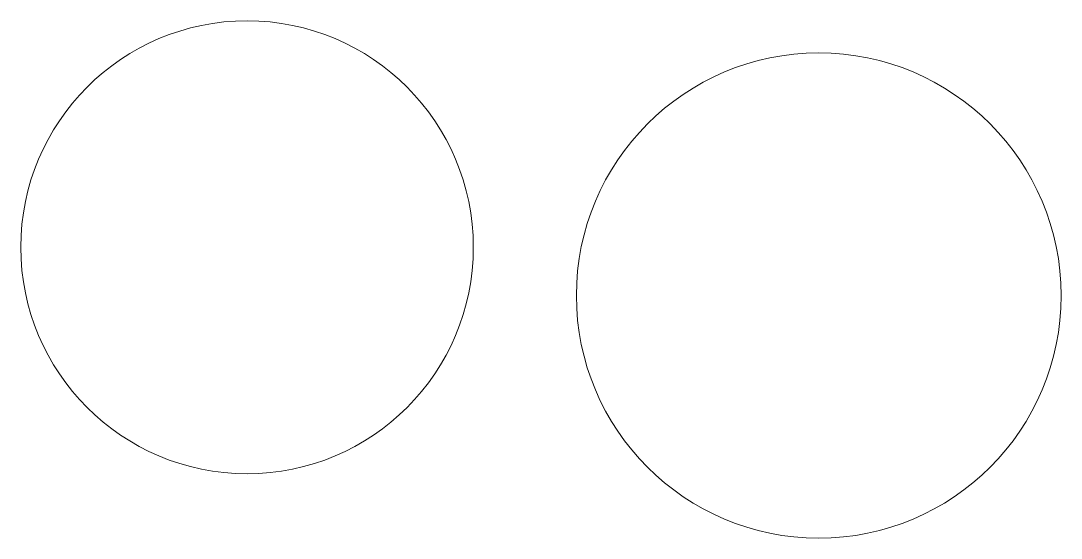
# Model space of a CAD drawing. Header units: inches. Extents: x -3.89 to 1.18, y -1.18 to 1.34.
import ezdxf

# ---------------------------------------------------------------- set-up
doc = ezdxf.new("R2010")
doc.units = ezdxf.units.IN
doc.header["$MEASUREMENT"] = 0

msp = doc.modelspace()

# ---------------------------------------------------------------- linework, layer by layer
at = {"color": 1, "linetype": 'Continuous', "lineweight": 5}
for centre, radius in [((-2.7856, 0.2349), 1.1024), ((0, 0), 1.1811)]:
    msp.add_circle(centre, radius, dxfattribs=at)

doc.saveas('drawing.dxf')
